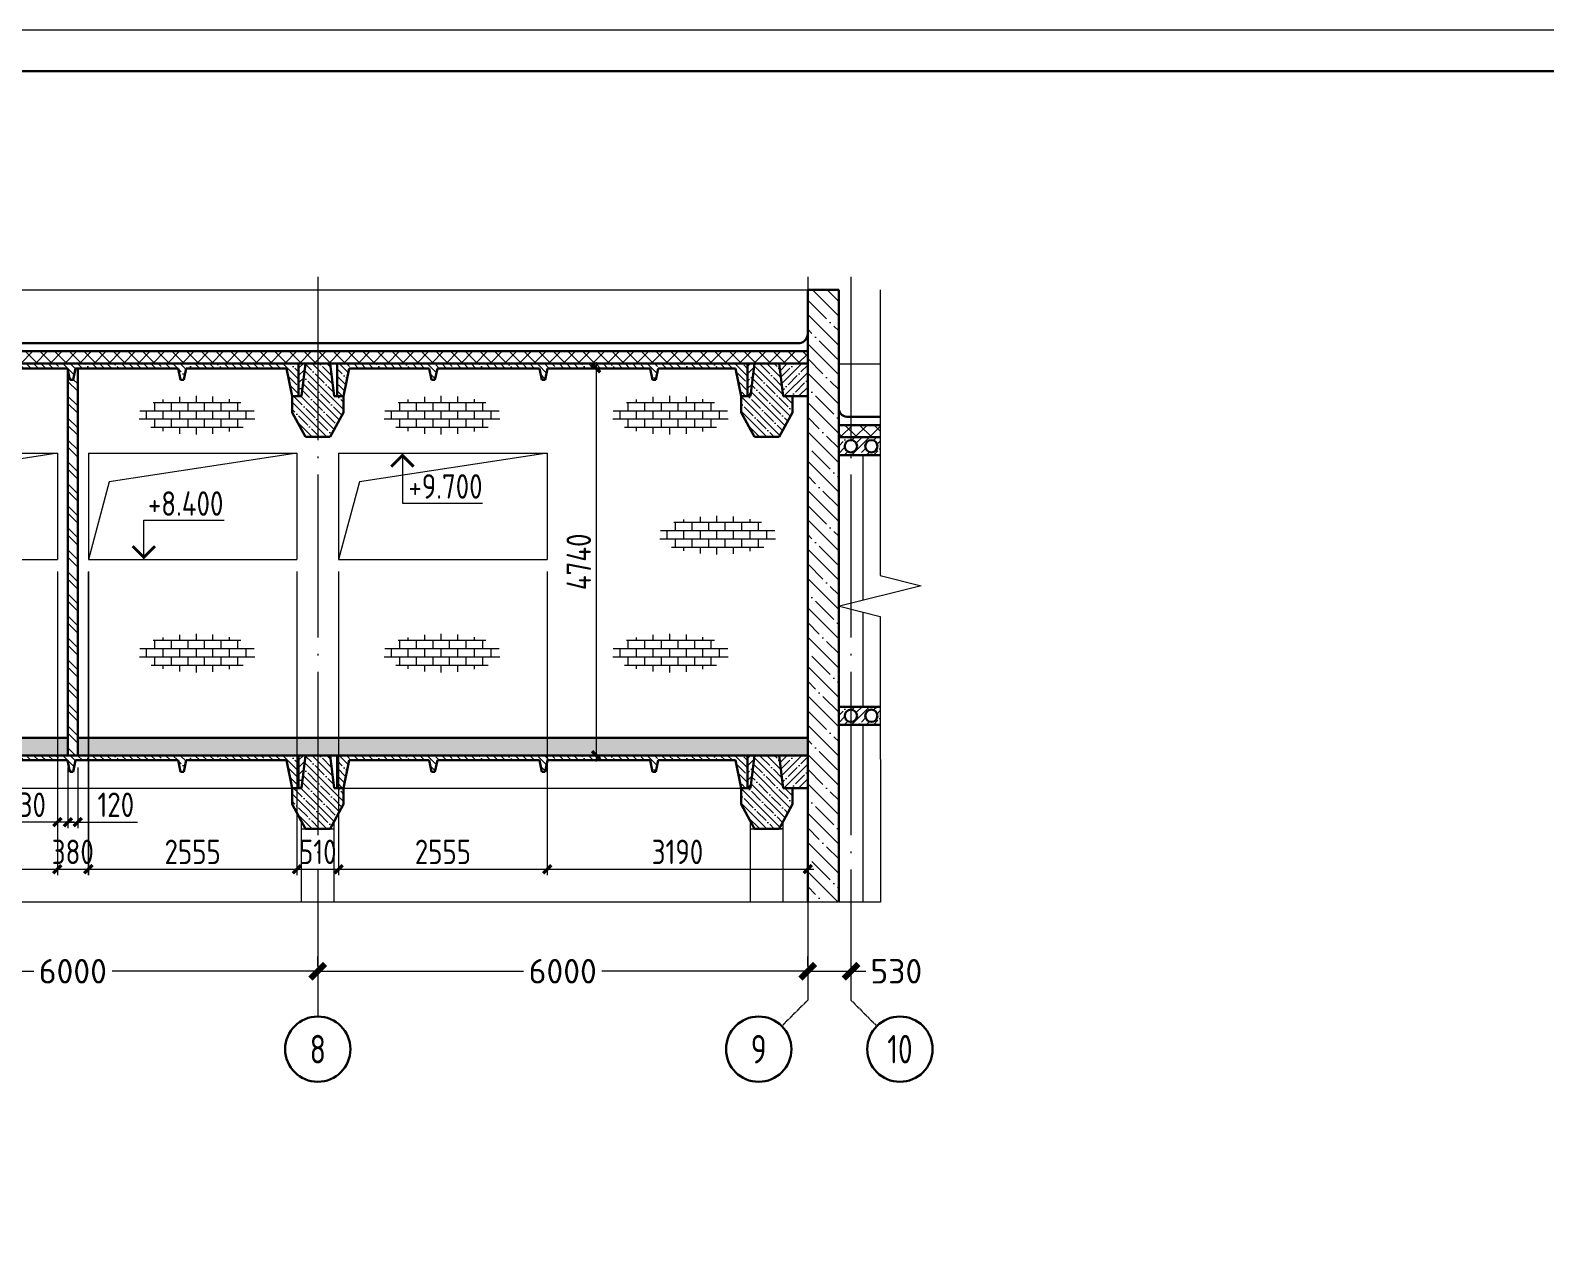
# Model space of a CAD drawing. Extents: x -965262 to 1142518, y -357520 to 71675.
# Drawn here: x 928178 to 946738, y -195538 to -180688 of the extents above; entities that cross this region are included whole.
import ezdxf

# ---------------------------------------------------------------- set-up
doc = ezdxf.new("R2010")
doc.units = 0
doc.header["$LTSCALE"] = 10
doc.linetypes.add('DOTE', pattern=[2.42, 2, -0.2, 0.02, -0.2])
doc.layers.get('0').update_dxf_attribs({"linetype": 'CONTINUOUS', "lineweight": 30})
doc.layers.get('Defpoints').update_dxf_attribs({"linetype": 'CONTINUOUS'})
doc.layers.add('DOTE', color=7, linetype='DOTE', lineweight=9)
doc.styles.add('GOST 2.304', font='isocpeur.ttf', dxfattribs={"width": 0.75, "height": 250})
doc.styles.get("Standard").update_dxf_attribs({"font": 'isocpeur.ttf', "height": 300})
doc.styles.add('ГОСТ 2м', font='isocpeur.ttf', dxfattribs={"width": 0.8, "height": 250})
doc.dimstyles.get("Standard").update_dxf_attribs({"dimscale": 100, "dimtxt": 300, "dimasz": 1.8, "dimexe": 1.8, "dimexo": 0.625, "dimgap": 0.9, "dimtad": 0, "dimdec": 0, "dimzin": 0, "dimdsep": 46, "dimtxsty": 'Standard', "dimblk": 'ARCHTICK', "dimcen": 0.9, "dimclrd": 256, "dimclre": 256, "dimclrt": 256, "dimadec": 0, "dimazin": 0, "dimtfac": 1, "dimtdec": 0, "dimtofl": 0, "dimtmove": 0, "dimatfit": 3, "dimfxl": 1, "dimtolj": 1, "dimtzin": 0, "dimlwd": 15, "dimlwe": 15, "dimarcsym": 0})
doc.dimstyles.new('ГОСТ 2м', dxfattribs={"dimtxt": 250, "dimasz": 100, "dimexe": 75, "dimexo": 150, "dimgap": 62.5, "dimtad": 1, "dimdec": 0, "dimtxsty": 'ГОСТ 2м', "dimblk": 'ARCHTICK', "dimcen": 150, "dimdle": 75, "dimclrd": 256, "dimclre": 256, "dimclrt": 256, "dimadec": 0, "dimazin": 0, "dimtfac": 1, "dimtdec": 0, "dimtmove": 0, "dimatfit": 3, "dimldrblk": 'OBLIQUE', "dimfxl": 1, "dimlwd": 15, "dimlwe": 15, "dimarcsym": 0})
pattern_1 = [(135, (925648.65, -192568.46), (-89.8026, -89.8026), []), (135, (925648.65, -192478.66), (-89.8026, -89.8026), [158.75, -31.75, 0, -31.75])]
pattern_2 = [(45, (925648.65, -192568.46), (-89.8026, 89.8026), []), (45, (925738.45, -192568.46), (-89.8026, 89.8026), [158.75, -31.75, 0, -31.75])]
pattern_3 = [(135, (925648.65, -187768.46), (-89.8026, -89.8026), []), (135, (925648.65, -187678.66), (-89.8026, -89.8026), [158.75, -31.75, 0, -31.75])]
pattern_4 = [(45, (925648.65, -187768.46), (-89.8026, 89.8026), []), (45, (925738.45, -187768.46), (-89.8026, 89.8026), [158.75, -31.75, 0, -31.75])]

# ---------------------------------------------------------------- blocks, each defined once
blk = doc.blocks.new('_ArchTick')
at = {"color": 0, "linetype": 'ByBlock', "lineweight": 0, "const_width": 0.4}
blk.add_lwpolyline([(-0.5, -0.5), (0.5, 0.5)], dxfattribs=at)
blk = doc.blocks.new('*D2182')
at = {"lineweight": 15, "transparency": 16777216}
for p, q in [((931699, -192150), (931699, -192033)), ((937699, -192150), (937699, -192033)), ((931699, -192213), (934219, -192213)), ((937699, -192213), (935179, -192213))]:
    blk.add_line(p, q, dxfattribs=at)
at = {"layer": 'Defpoints', "color": 0, "lineweight": 15, "transparency": 16777216}
for p in [(931699, -192213), (931699, -192213), (937699, -192213)]:
    blk.add_point(p, dxfattribs=at)
at = {"lineweight": 15, "transparency": 16777216, "xscale": 180, "yscale": 180, "zscale": 180, "rotation": 180}
blk.add_blockref('_ArchTick', (931699, -192213), dxfattribs=at)
at = {"lineweight": 15, "transparency": 16777216, "xscale": 180, "yscale": 180, "zscale": 180}
blk.add_blockref('_ArchTick', (937699, -192213), dxfattribs=at)
at = {"lineweight": 15, "transparency": 16777216, "insert": (934699, -192213), "char_height": 300, "attachment_point": 5}
blk.add_mtext('\\A1;6000', dxfattribs=at)
blk = doc.blocks.new('*D2183')
at = {"lineweight": 15, "transparency": 16777216}
for p, q in [((925699, -192150), (925699, -192033)), ((931699, -192150), (931699, -192033)), ((925699, -192213), (928219, -192213)), ((931699, -192213), (929179, -192213))]:
    blk.add_line(p, q, dxfattribs=at)
at = {"layer": 'Defpoints', "color": 0, "lineweight": 15, "transparency": 16777216}
for p in [(925699, -192213), (925699, -192213), (931699, -192213)]:
    blk.add_point(p, dxfattribs=at)
at = {"lineweight": 15, "transparency": 16777216, "xscale": 180, "yscale": 180, "zscale": 180, "rotation": 180}
blk.add_blockref('_ArchTick', (925699, -192213), dxfattribs=at)
at = {"lineweight": 15, "transparency": 16777216, "xscale": 180, "yscale": 180, "zscale": 180}
blk.add_blockref('_ArchTick', (931699, -192213), dxfattribs=at)
at = {"lineweight": 15, "transparency": 16777216, "insert": (928699, -192213), "char_height": 300, "attachment_point": 5}
blk.add_mtext('\\A1;6000', dxfattribs=at)
blk = doc.blocks.new('*D2205')
at = {"lineweight": 15, "transparency": 16777216}
for p, q in [((925954, -187318), (925954, -191038)), ((928509, -187318), (928509, -191038)), ((925879, -190963), (928584, -190963))]:
    blk.add_line(p, q, dxfattribs=at)
at = {"layer": 'Defpoints', "color": 0, "lineweight": 15, "transparency": 16777216}
for p in [(925954, -187168, -1808), (928509, -187168, -1783), (928509, -190963)]:
    blk.add_point(p, dxfattribs=at)
at = {"lineweight": 15, "transparency": 16777216, "xscale": 100, "yscale": 100, "zscale": 100, "rotation": 180}
blk.add_blockref('_ArchTick', (925954, -190963), dxfattribs=at)
at = {"lineweight": 15, "transparency": 16777216, "xscale": 100, "yscale": 100, "zscale": 100}
blk.add_blockref('_ArchTick', (928509, -190963), dxfattribs=at)
at = {"lineweight": 15, "transparency": 16777216, "insert": (927231, -190751), "char_height": 250, "attachment_point": 5, "style": 'ГОСТ 2м'}
blk.add_mtext('{\\H1.2x;2555}', dxfattribs=at)
blk = doc.blocks.new('_Oblique')
at = {"color": 0, "linetype": 'ByBlock', "lineweight": -2}
blk.add_line((-0.5, -0.5), (0.5, 0.5), dxfattribs=at)
blk = doc.blocks.new('*D2206')
at = {"lineweight": 15, "transparency": 16777216}
for p, q in [((928509, -187318), (928509, -190462)), ((928639, -189718), (928639, -190462)), ((928509, -190387), (927876, -190387)), ((928714, -190387), (928509, -190387))]:
    blk.add_line(p, q, dxfattribs=at)
at = {"layer": 'Defpoints', "color": 0, "lineweight": 15, "transparency": 16777216}
for p in [(928509, -187168, -1783), (928639, -189568, -1808), (928509, -190387)]:
    blk.add_point(p, dxfattribs=at)
at = {"lineweight": 15, "transparency": 16777216, "xscale": 100, "yscale": 100, "zscale": 100, "rotation": 180}
blk.add_blockref('_ArchTick', (928509, -190387), dxfattribs=at)
at = {"lineweight": 15, "transparency": 16777216, "xscale": 100, "yscale": 100, "zscale": 100}
blk.add_blockref('_ArchTick', (928639, -190387), dxfattribs=at)
at = {"lineweight": 15, "transparency": 16777216, "insert": (928142, -190174), "char_height": 250, "attachment_point": 5, "style": 'ГОСТ 2м'}
blk.add_mtext('{\\H1.2x;130}', dxfattribs=at)
blk = doc.blocks.new('*D2207')
at = {"lineweight": 15, "transparency": 16777216}
for p, q in [((928639, -189718), (928639, -190462)), ((928759, -189718), (928759, -190462)), ((928639, -190387), (928539, -190387)), ((928639, -190387), (928759, -190387)), ((928759, -190387), (929492, -190387))]:
    blk.add_line(p, q, dxfattribs=at)
at = {"layer": 'Defpoints', "color": 0, "lineweight": 15, "transparency": 16777216}
for p in [(928639, -189568, -1808), (928759, -189568, -1808), (928759, -190387)]:
    blk.add_point(p, dxfattribs=at)
at = {"lineweight": 15, "transparency": 16777216, "xscale": 100, "yscale": 100, "zscale": 100}
blk.add_blockref('_ArchTick', (928639, -190387), dxfattribs=at)
at = {"lineweight": 15, "transparency": 16777216, "xscale": 100, "yscale": 100, "zscale": 100, "rotation": 180}
blk.add_blockref('_ArchTick', (928759, -190387), dxfattribs=at)
at = {"lineweight": 15, "transparency": 16777216, "insert": (929225, -190174), "char_height": 250, "attachment_point": 5, "style": 'ГОСТ 2м'}
blk.add_mtext('{\\H1.2x;120}', dxfattribs=at)
blk = doc.blocks.new('*D2208')
at = {"lineweight": 15, "transparency": 16777216}
for p, q in [((928509, -187318), (928509, -191038)), ((928888, -187320), (928888, -191038)), ((928434, -190963), (928963, -190963))]:
    blk.add_line(p, q, dxfattribs=at)
at = {"layer": 'Defpoints', "color": 0, "lineweight": 15, "transparency": 16777216}
for p in [(928509, -187168, -1783), (928888, -187170, -1813), (928888, -190963)]:
    blk.add_point(p, dxfattribs=at)
at = {"lineweight": 15, "transparency": 16777216, "xscale": 100, "yscale": 100, "zscale": 100, "rotation": 180}
blk.add_blockref('_ArchTick', (928509, -190963), dxfattribs=at)
at = {"lineweight": 15, "transparency": 16777216, "xscale": 100, "yscale": 100, "zscale": 100}
blk.add_blockref('_ArchTick', (928888, -190963), dxfattribs=at)
at = {"lineweight": 15, "transparency": 16777216, "insert": (928698, -190751), "char_height": 250, "attachment_point": 5, "style": 'ГОСТ 2м'}
blk.add_mtext('{\\H1.2x;380}', dxfattribs=at)
blk = doc.blocks.new('*D2209')
at = {"lineweight": 15, "transparency": 16777216}
for p, q in [((928889, -187318), (928889, -191038)), ((931444, -187318), (931444, -191038)), ((928814, -190963), (931519, -190963))]:
    blk.add_line(p, q, dxfattribs=at)
at = {"layer": 'Defpoints', "color": 0, "lineweight": 15, "transparency": 16777216}
for p in [(928889, -187168, -1808), (931444, -187168, -1783), (931444, -190963)]:
    blk.add_point(p, dxfattribs=at)
at = {"lineweight": 15, "transparency": 16777216, "xscale": 100, "yscale": 100, "zscale": 100, "rotation": 180}
blk.add_blockref('_ArchTick', (928889, -190963), dxfattribs=at)
at = {"lineweight": 15, "transparency": 16777216, "xscale": 100, "yscale": 100, "zscale": 100}
blk.add_blockref('_ArchTick', (931444, -190963), dxfattribs=at)
at = {"lineweight": 15, "transparency": 16777216, "insert": (930166, -190751), "char_height": 250, "attachment_point": 5, "style": 'ГОСТ 2м'}
blk.add_mtext('{\\H1.2x;2555}', dxfattribs=at)
blk = doc.blocks.new('*D2210')
at = {"lineweight": 15, "transparency": 16777216}
for p, q in [((931954, -187318), (931954, -191038)), ((934509, -187318), (934509, -191038)), ((931879, -190963), (934584, -190963))]:
    blk.add_line(p, q, dxfattribs=at)
at = {"layer": 'Defpoints', "color": 0, "lineweight": 15, "transparency": 16777216}
for p in [(931954, -187168, -1834), (934509, -187168, -1808), (934509, -190963)]:
    blk.add_point(p, dxfattribs=at)
at = {"lineweight": 15, "transparency": 16777216, "xscale": 100, "yscale": 100, "zscale": 100, "rotation": 180}
blk.add_blockref('_ArchTick', (931954, -190963), dxfattribs=at)
at = {"lineweight": 15, "transparency": 16777216, "xscale": 100, "yscale": 100, "zscale": 100}
blk.add_blockref('_ArchTick', (934509, -190963), dxfattribs=at)
at = {"lineweight": 15, "transparency": 16777216, "insert": (933231, -190751), "char_height": 250, "attachment_point": 5, "style": 'ГОСТ 2м'}
blk.add_mtext('{\\H1.2x;2555}', dxfattribs=at)
blk = doc.blocks.new('*D2211')
at = {"lineweight": 15, "transparency": 16777216}
for p, q in [((931444, -187318), (931444, -191038)), ((931954, -187318), (931954, -191038)), ((931369, -190963), (932029, -190963))]:
    blk.add_line(p, q, dxfattribs=at)
at = {"layer": 'Defpoints', "color": 0, "lineweight": 15, "transparency": 16777216}
for p in [(931444, -187168, -1783), (931954, -187168, -1834), (931954, -190963)]:
    blk.add_point(p, dxfattribs=at)
at = {"lineweight": 15, "transparency": 16777216, "xscale": 100, "yscale": 100, "zscale": 100, "rotation": 180}
blk.add_blockref('_ArchTick', (931444, -190963), dxfattribs=at)
at = {"lineweight": 15, "transparency": 16777216, "xscale": 100, "yscale": 100, "zscale": 100}
blk.add_blockref('_ArchTick', (931954, -190963), dxfattribs=at)
at = {"lineweight": 15, "transparency": 16777216, "insert": (931699, -190751), "char_height": 250, "attachment_point": 5, "style": 'ГОСТ 2м'}
blk.add_mtext('{\\H1.2x;510}', dxfattribs=at)
blk = doc.blocks.new('*D2212')
at = {"lineweight": 15, "transparency": 16777216}
for p, q in [((934509, -187318), (934509, -191038)), ((937699, -187318), (937699, -191038)), ((934434, -190963), (937774, -190963))]:
    blk.add_line(p, q, dxfattribs=at)
at = {"layer": 'Defpoints', "color": 0, "lineweight": 15, "transparency": 16777216}
for p in [(934509, -187168, -1783), (937699, -187168, 1451), (937699, -190963)]:
    blk.add_point(p, dxfattribs=at)
at = {"lineweight": 15, "transparency": 16777216, "xscale": 100, "yscale": 100, "zscale": 100, "rotation": 180}
blk.add_blockref('_ArchTick', (934509, -190963), dxfattribs=at)
at = {"lineweight": 15, "transparency": 16777216, "xscale": 100, "yscale": 100, "zscale": 100}
blk.add_blockref('_ArchTick', (937699, -190963), dxfattribs=at)
at = {"lineweight": 15, "transparency": 16777216, "insert": (936104, -190751), "char_height": 250, "attachment_point": 5, "style": 'ГОСТ 2м'}
blk.add_mtext('{\\H1.2x;3190}', dxfattribs=at)
blk = doc.blocks.new('*D2213')
at = {"lineweight": 15, "transparency": 16777216}
for p, q in [((937699, -192150), (937699, -192033)), ((937699, -192213), (938229, -192213)), ((938229, -192213), (938409, -192213)), ((938229, -192275), (938229, -192393))]:
    blk.add_line(p, q, dxfattribs=at)
at = {"layer": 'Defpoints', "color": 0, "lineweight": 15, "transparency": 16777216}
for p in [(937699, -192213, 1451), (938229, -192213), (938229, -192213)]:
    blk.add_point(p, dxfattribs=at)
at = {"lineweight": 15, "transparency": 16777216, "xscale": 180, "yscale": 180, "zscale": 180, "rotation": 180}
blk.add_blockref('_ArchTick', (937699, -192213), dxfattribs=at)
at = {"lineweight": 15, "transparency": 16777216, "xscale": 180, "yscale": 180, "zscale": 180}
blk.add_blockref('_ArchTick', (938229, -192213), dxfattribs=at)
at = {"lineweight": 15, "transparency": 16777216, "insert": (938784, -192213), "char_height": 300, "attachment_point": 5}
blk.add_mtext('\\A1;530', dxfattribs=at)
blk = doc.blocks.new('*D2214')
at = {"lineweight": 15, "transparency": 16777216}
for p, q in [((935108, -184753), (935108, -189643)), ((934663, -189568), (935183, -189568))]:
    blk.add_line(p, q, dxfattribs=at)
at = {"layer": 'Defpoints', "color": 0, "lineweight": 15, "transparency": 16777216}
for p in [(935033, -184828), (934513, -189568, 1451), (935108, -189568)]:
    blk.add_point(p, dxfattribs=at)
at = {"lineweight": 15, "transparency": 16777216, "xscale": 100, "yscale": 100, "zscale": 100}
for p, rotation in [((935108, -184828), 90), ((935108, -189568), 270)]:
    blk.add_blockref('_ArchTick', p, dxfattribs=dict(at, rotation=rotation))
at = {"lineweight": 15, "transparency": 16777216, "insert": (934895, -187198), "char_height": 250, "attachment_point": 5, "rotation": 90, "style": 'ГОСТ 2м'}
blk.add_mtext('{\\H1.2x;4740}', dxfattribs=at)

msp = doc.modelspace()

# ---------------------------------------------------------------- hatches: boundary and pattern name
at = {"lineweight": 15}
h = msp.add_hatch(dxfattribs=at)
h.set_pattern_fill('ANSI35', color=256, scale=40, angle=90)
h.set_pattern_definition([(135, (526096.28, -221579.91), (-179.60512, -179.60512), []), (135, (526096.28, -221400.3), (-179.60512, -179.60512), [317.5, -63.5, 0, -63.5])])
h.paths.add_polyline_path([(938078.7, -191365.7), (937698.7, -191365.7), (937698.7, -187738.5), (938078.7, -187738.5)])
h.paths.add_polyline_path([(938079, -187738.5), (937698.7, -187738.5), (937698.7, -183868.5), (938079, -183868.5)])
at = {"lineweight": 15, "ltscale": 0.2}
h = msp.add_hatch(dxfattribs=at)
h.set_pattern_fill('ANSI37', color=256, scale=40, style=0)
h.set_pattern_definition([(45, (925648.65, -192568.46), (-89.80256, 89.80256), []), (135, (925648.65, -192568.46), (-89.80256, -89.80256), [])])
h.paths.add_polyline_path([(907698.7, -184568.5), (902198.7, -184568.5), (902198.7, -184768.5), (902348.7, -184768.5), (907698.7, -184768.5)])
h.paths.add_polyline_path([(902198.7, -184568.5), (901998.7, -184568.5), (901998.7, -184768.5), (902198.7, -184768.5)])
h.paths.add_polyline_path([(913698.7, -184568.5), (907698.7, -184568.5), (907698.7, -184768.5), (907848.7, -184768.5), (913678.7, -184768.5), (913698.7, -184768.5)])
h.paths.add_polyline_path([(919698.7, -184568.5), (913698.7, -184568.5), (913698.7, -184768.5), (913848.7, -184768.5), (919698.7, -184768.5)])
h.paths.add_polyline_path([(925698.7, -184568.5), (919698.7, -184568.5), (919698.7, -184768.5), (919848.7, -184768.5), (925698.7, -184768.5)])
h.paths.add_polyline_path([(931698.7, -184568.5), (925698.7, -184568.5), (925698.7, -184768.5), (925848.7, -184768.5), (931698.7, -184768.5)])
h.paths.add_polyline_path([(937198.7, -184568.5), (931698.7, -184568.5), (931698.7, -184768.5), (931848.7, -184768.5), (937198.7, -184768.5)])
h.paths.add_polyline_path([(937698.7, -184568.5), (937198.7, -184568.5), (937198.7, -184768.5), (937348.7, -184768.5), (937698.7, -184768.5)])
h.paths.add_polyline_path([(901998.7, -184618.5), (937698.7, -184618.5), (937698.7, -184568.5), (901998.7, -184568.5)])
at = {"lineweight": 15}
h = msp.add_hatch(dxfattribs=at)
h.set_pattern_fill('ANSI35', color=256, scale=20, angle=90)
h.set_pattern_definition(pattern_3)
h.paths.add_polyline_path([(926082.4, -184828.5), (927283.1, -184828.5), (927313.1, -184968.5), (927333.1, -184968.5), (927333.1, -184768.5), (925934.2, -184768.5), (925934.2, -185168.5), (926013.7, -185168.5)])
h.paths.add_polyline_path([(931463.1, -184768.5), (927333.1, -184768.5), (927333.1, -184968.5), (927353.1, -184968.5), (927383.1, -184828.5), (928633.1, -184828.5), (928663.1, -184968.5), (928703.1, -184968.5), (928733.1, -184828.5), (929988.1, -184828.5), (930018.1, -184968.5), (930058.1, -184968.5), (930088.1, -184828.5), (931314.9, -184828.5), (931383.7, -185168.5), (931463.1, -185168.5)])
h = msp.add_hatch(dxfattribs=at)
h.set_pattern_fill('ANSI32', color=1, scale=20, angle=90, style=0)
h.set_pattern_definition([(135, (526096.28, -221579.91), (-134.70384, -134.70384), []), (135, (526096.28, -221490.11), (-134.70384, -134.70384), [])])
h.paths.add_polyline_path([(928638.7, -189268.5), (928758.7, -189268.5), (928758.7, -184818.5), (928638.7, -184818.5)])
h.paths.add_polyline_path([(928638.7, -189568.5), (928758.7, -189568.5), (928758.7, -189268.5), (928638.7, -189268.5)])
h.paths.add_polyline_path([(928663.1, -184968.5), (928638.7, -184854.6), (928638.7, -184818.5), (928758.7, -184818.5), (928758.7, -184828.5), (928733.1, -184828.5), (928703.1, -184968.5)], flags=16)
h = msp.add_hatch(dxfattribs=at)
h.set_pattern_fill('ANSI35', color=256, scale=20, angle=90)
h.set_pattern_definition(pattern_3)
h.paths.add_polyline_path([(931698.7, -184768.5), (931548.7, -184768.5), (931498.7, -185168.5), (931383.7, -185168.5), (931383.7, -185368.5), (931548.7, -185668.5), (931698.7, -185668.5)])
h.paths.add_polyline_path([(932013.7, -185368.5), (932013.7, -185168.5), (931913.1, -185168.5), (931898.7, -185168.5), (931848.7, -184768.5), (931698.7, -184768.5), (931698.7, -185668.5), (931848.7, -185668.5)])
h = msp.add_hatch(dxfattribs=at)
h.set_pattern_fill('ANSI35', color=256, scale=20)
h.set_pattern_definition(pattern_4)
h.paths.add_polyline_path([(931463.1, -185168.5), (931498.7, -185168.5), (931548.7, -184768.5), (931463.1, -184768.5)])
h = msp.add_hatch(dxfattribs=at)
h.set_pattern_fill('ANSI35', color=256, scale=20, angle=90)
h.set_pattern_definition([(135, (813548.36, -191542.78), (-89.80256, -89.80256), []), (135, (813548.36, -191452.98), (-89.80256, -89.80256), [158.75, -31.75, 0, -31.75])])
h.paths.add_polyline_path([(933163.1, -184828.5), (934413.1, -184828.5), (934443.1, -184968.5), (934483.1, -184968.5), (934513.1, -184828.5), (935768.1, -184828.5), (935798.1, -184968.5), (935838.1, -184968.5), (935868.1, -184828.5), (936814.9, -184828.5), (936883.7, -185168.5), (936963.1, -185168.5), (936963.1, -184768.5), (931934.2, -184768.5), (931934.2, -185168.5), (932013.7, -185168.5), (932082.4, -184828.5), (933063.1, -184828.5), (933093.1, -184968.5), (933133.1, -184968.5)])
h.paths.add_polyline_path([(934572.7, -184828.5), (934572.7, -184768.5)], flags=17)
h = msp.add_hatch(dxfattribs=at)
h.set_pattern_fill('ANSI35', color=256, scale=20, angle=90)
h.set_pattern_definition(pattern_3)
h.paths.add_polyline_path([(936998.7, -185168.5), (936883.7, -185168.5), (936883.7, -185368.5), (937048.7, -185668.5), (937198.7, -185668.5), (937198.7, -184768.5), (937048.7, -184768.5)])
h.paths.add_polyline_path([(937198.7, -185668.5), (937348.7, -185668.5), (937513.7, -185368.5), (937513.7, -185168.5), (937398.7, -185168.5), (937348.7, -184768.5), (937198.7, -184768.5)])
h = msp.add_hatch(dxfattribs=at)
h.set_pattern_fill('ANSI35', color=256, scale=20)
h.set_pattern_definition(pattern_4)
h.paths.add_polyline_path([(937048.7, -184768.5), (936963.1, -184768.5), (936963.1, -185168.5), (936998.7, -185168.5)])
h = msp.add_hatch(dxfattribs=at)
h.set_pattern_fill('ANSI35', color=256, scale=20)
h.set_pattern_definition(pattern_4)
h.paths.add_polyline_path([(937698.7, -184768.5), (937348.7, -184768.5), (937398.7, -185168.5), (937698.7, -185168.5)])
h = msp.add_hatch(dxfattribs=at)
h.set_pattern_fill('AR-B816', color=1, scale=0.5)
h.set_pattern_definition([(0, (944841.71, -182197.44), (0, 101.6), []), (90, (944841.71, -182197.44), (-101.6, 101.6), [101.6, -101.6])])
edge = h.paths.add_edge_path()
edge.add_ellipse((930220.1, -185403), major_axis=(720.5, 0), ratio=0.3284225, start_angle=0, end_angle=360)
h = msp.add_hatch(dxfattribs=at)
h.set_pattern_fill('AR-B816', color=1, scale=0.5)
h.set_pattern_definition([(0, (947841.71, -182197.44), (0, 101.6), []), (90, (947841.71, -182197.44), (-101.6, 101.6), [101.6, -101.6])])
edge = h.paths.add_edge_path()
edge.add_ellipse((933220.1, -185403), major_axis=(720.5, 0), ratio=0.3284225, start_angle=0, end_angle=360)
h = msp.add_hatch(dxfattribs=at)
h.set_pattern_fill('AR-B816', color=1, scale=0.5)
h.set_pattern_definition([(0, (950640.14, -182197.44), (0, 101.6), []), (90, (950640.14, -182197.44), (-101.6, 101.6), [101.6, -101.6])])
edge = h.paths.add_edge_path()
edge.add_ellipse((936018.5, -185403), major_axis=(720.5, 0), ratio=0.3284225, start_angle=0, end_angle=360)
h = msp.add_hatch(dxfattribs=at)
h.set_pattern_fill('ANSI37', color=256, scale=40)
h.set_pattern_definition([(45, (526096.28, -221579.91), (-89.80256, 89.80256), []), (135, (526096.28, -221579.91), (-89.80256, -89.80256), [])])
h.paths.add_polyline_path([(938078.7, -185523.2), (938078.7, -185673.2), (938588.2, -185673.2), (938588.2, -185523.2)])
h = msp.add_hatch(dxfattribs=at)
h.set_pattern_fill('ANSI35', color=256, scale=20)
h.set_pattern_definition([(45, (526096.28, -221579.91), (-89.80256, 89.80256), []), (45, (526186.08, -221579.91), (-89.80256, 89.80256), [158.75, -31.75, 0, -31.75])])
h.paths.add_polyline_path([(938588.2, -185893.2), (938588.2, -185673.2), (938078.7, -185673.2), (938078.7, -185893.2)])
h.paths.add_polyline_path([(938553.4, -185783.2, -1), (938403.4, -185783.2, -1)], flags=16)
h.paths.add_polyline_path([(938153.4, -185783.2, -1), (938303.4, -185783.2, -1)], flags=16)
h = msp.add_hatch(dxfattribs=at)
h.set_pattern_fill('AR-B816', color=1, scale=0.5)
h.set_pattern_definition([(0, (951218.18, -183666.36), (0, 101.6), []), (90, (951218.18, -183666.36), (-101.6, 101.6), [101.6, -101.6])])
edge = h.paths.add_edge_path()
edge.add_ellipse((936596.6, -186871.9), major_axis=(720.5, 0), ratio=0.3284225, start_angle=0, end_angle=360)
h = msp.add_hatch(dxfattribs=at)
h.set_pattern_fill('AR-B816', color=1, scale=0.5)
h.set_pattern_definition([(0, (944841.71, -185111.79), (0, 101.6), []), (90, (944841.71, -185111.79), (-101.6, 101.6), [101.6, -101.6])])
edge = h.paths.add_edge_path()
edge.add_ellipse((930220.1, -188317.3), major_axis=(720.5, 0), ratio=0.3284225, start_angle=0, end_angle=360)
h = msp.add_hatch(dxfattribs=at)
h.set_pattern_fill('AR-B816', color=1, scale=0.5)
h.set_pattern_definition([(0, (947841.71, -185111.79), (0, 101.6), []), (90, (947841.71, -185111.79), (-101.6, 101.6), [101.6, -101.6])])
edge = h.paths.add_edge_path()
edge.add_ellipse((933220.1, -188317.3), major_axis=(720.5, 0), ratio=0.3284225, start_angle=0, end_angle=360)
h = msp.add_hatch(dxfattribs=at)
h.set_pattern_fill('AR-B816', color=1, scale=0.5)
h.set_pattern_definition([(0, (950640.14, -185111.79), (0, 101.6), []), (90, (950640.14, -185111.79), (-101.6, 101.6), [101.6, -101.6])])
edge = h.paths.add_edge_path()
edge.add_ellipse((936018.5, -188317.3), major_axis=(720.5, 0), ratio=0.3284225, start_angle=0, end_angle=360)
h = msp.add_hatch(dxfattribs=at)
h.set_pattern_fill('ANSI35', color=256, scale=20)
h.set_pattern_definition([(45, (526096.28, -224879.91), (-89.80256, 89.80256), []), (45, (526186.08, -224879.91), (-89.80256, 89.80256), [158.75, -31.75, 0, -31.75])])
h.paths.add_polyline_path([(938588.2, -188973.2), (938078.7, -188973.2), (938078.7, -189193.2), (938588.2, -189193.2)])
h.paths.add_polyline_path([(938403.4, -189083.2, -1), (938553.4, -189083.2, -1)], flags=16)
h.paths.add_polyline_path([(938153.4, -189083.2, -1), (938303.4, -189083.2, -1)], flags=16)
h = msp.add_hatch(dxfattribs=at)
h.set_pattern_fill('ANSI35', color=256, scale=40)
h.set_pattern_definition([(45, (526096.28, -221579.91), (-179.60512, 179.60512), []), (45, (526275.88, -221579.91), (-179.60512, 179.60512), [317.5, -63.5, 0, -63.5])])
h.paths.add_polyline_path([(901998.7, -189568.5), (906378.2, -189568.5), (906378.2, -189353.5), (901998.7, -189353.5)])
h.paths.add_polyline_path([(906498.2, -189568.5), (928638.7, -189568.5), (928638.7, -189353.5), (906498.2, -189353.5)])
h.paths.add_polyline_path([(928758.7, -189568.5), (937698.7, -189568.5), (937698.7, -189353.5), (928758.7, -189353.5)])
h = msp.add_hatch(dxfattribs=at)
h.set_pattern_fill('ANSI35', color=256, scale=20, angle=90)
h.set_pattern_definition(pattern_1)
h.paths.add_polyline_path([(926082.4, -189628.5), (927283.1, -189628.5), (927313.1, -189768.5), (927333.1, -189768.5), (927333.1, -189568.5), (925934.2, -189568.5), (925934.2, -189968.5), (926013.7, -189968.5)])
h.paths.add_polyline_path([(931463.1, -189568.5), (927333.1, -189568.5), (927333.1, -189768.5), (927353.1, -189768.5), (927383.1, -189628.5), (928633.1, -189628.5), (928663.1, -189768.5), (928703.1, -189768.5), (928733.1, -189628.5), (929988.1, -189628.5), (930018.1, -189768.5), (930058.1, -189768.5), (930088.1, -189628.5), (931314.9, -189628.5), (931383.7, -189968.5), (931463.1, -189968.5)])
h = msp.add_hatch(dxfattribs=at)
h.set_pattern_fill('ANSI35', color=256, scale=20, angle=90)
h.set_pattern_definition(pattern_1)
h.paths.add_polyline_path([(931698.7, -189568.5), (931548.7, -189568.5), (931498.7, -189968.5), (931383.7, -189968.5), (931383.7, -190168.5), (931548.7, -190468.5), (931698.7, -190468.5)])
h.paths.add_polyline_path([(932013.7, -190168.5), (932013.7, -189968.5), (931913.1, -189968.5), (931898.7, -189968.5), (931848.7, -189568.5), (931698.7, -189568.5), (931698.7, -190468.5), (931848.7, -190468.5)])
h = msp.add_hatch(dxfattribs=at)
h.set_pattern_fill('ANSI35', color=256, scale=20)
h.set_pattern_definition(pattern_2)
h.paths.add_polyline_path([(931463.1, -189968.5), (931498.7, -189968.5), (931548.7, -189568.5), (931463.1, -189568.5)])
h = msp.add_hatch(dxfattribs=at)
h.set_pattern_fill('ANSI35', color=256, scale=20, angle=90)
h.set_pattern_definition([(135, (813548.36, -196342.78), (-89.80256, -89.80256), []), (135, (813548.36, -196252.98), (-89.80256, -89.80256), [158.75, -31.75, 0, -31.75])])
h.paths.add_polyline_path([(933163.1, -189628.5), (934413.1, -189628.5), (934443.1, -189768.5), (934483.1, -189768.5), (934513.1, -189628.5), (935768.1, -189628.5), (935798.1, -189768.5), (935838.1, -189768.5), (935868.1, -189628.5), (936814.9, -189628.5), (936883.7, -189968.5), (936963.1, -189968.5), (936963.1, -189568.5), (931934.2, -189568.5), (931934.2, -189968.5), (932013.7, -189968.5), (932082.4, -189628.5), (933063.1, -189628.5), (933093.1, -189768.5), (933133.1, -189768.5)])
h.paths.add_polyline_path([(934572.7, -189628.5), (934572.7, -189568.5)], flags=17)
h = msp.add_hatch(dxfattribs=at)
h.set_pattern_fill('ANSI35', color=256, scale=20, angle=90)
h.set_pattern_definition(pattern_1)
h.paths.add_polyline_path([(936998.7, -189968.5), (936883.7, -189968.5), (936883.7, -190168.5), (937048.7, -190468.5), (937198.7, -190468.5), (937198.7, -189568.5), (937048.7, -189568.5)])
h.paths.add_polyline_path([(937198.7, -190468.5), (937348.7, -190468.5), (937513.7, -190168.5), (937513.7, -189968.5), (937398.7, -189968.5), (937348.7, -189568.5), (937198.7, -189568.5)])
h = msp.add_hatch(dxfattribs=at)
h.set_pattern_fill('ANSI35', color=256, scale=20)
h.set_pattern_definition(pattern_2)
h.paths.add_polyline_path([(937048.7, -189568.5), (936963.1, -189568.5), (936963.1, -189968.5), (936998.7, -189968.5)])
h = msp.add_hatch(dxfattribs=at)
h.set_pattern_fill('ANSI35', color=256, scale=20)
h.set_pattern_definition(pattern_2)
h.paths.add_polyline_path([(937698.7, -189568.5), (937348.7, -189568.5), (937398.7, -189968.5), (937698.7, -189968.5)])

# ---------------------------------------------------------------- linework, layer by layer
for p, q in [((901998.7, -183868.5, 11253.1), (937698.7, -183868.5, 11253.1)), ((938078.7, -184773.2, 11253.1), (938588.1, -184773.2, 11253.1)), ((938378.7, -187669.1, 11253.1), (938378.7, -185893.2, 11253.1)), ((938378.7, -188973.2, 11253.1), (938378.7, -187814.3, 11253.1)), ((938378.7, -191365.7, 11253.1), (938378.7, -189193.2, 11253.1)), ((925913.1, -189968.5, 11253.1), (931463.1, -189968.5, 11253.1)), ((931913.1, -189968.5, 11253.1), (936963.1, -189968.5, 11253.1)), ((937398.7, -190468.5, 11253.1), (937198.7, -190468.5, 11253.1))]:
    msp.add_line(p, q, dxfattribs=at)
at = {"extrusion": (1.83697e-16, 0, -1)}
for p, q in [((937698.7, -191365.7, 11253.1), (937698.7, -183868.5, 11253.1)), ((937698.7, -183868.5, 11253.1), (938078.7, -183868.5, 11253.1)), ((901998.7, -184618.5, 11253.1), (937698.7, -184618.5, 11253.1)), ((902096.6, -184518.5, 11253.1), (937600.7, -184518.5, 11253.1)), ((901998.7, -184768.5, 11253.1), (937698.7, -184768.5, 11253.1)), ((901998.7, -184768.5, 11253.1), (937698.7, -184768.5, 11253.1)), ((901998.7, -189568.5, 11253.1), (937698.7, -189568.5, 11253.1))]:
    msp.add_line(p, q, dxfattribs=at)
for p, q in [((938078.7, -191365.7, 11253.1), (938078.7, -183868.5, 11253.1)), ((927383.1, -184828.5, 11253.1), (928633.1, -184828.5, 11253.1)), ((928633.1, -184828.5, 11253.1), (928663.1, -184968.5, 11253.1)), ((928733.1, -184828.5, 11253.1), (928703.1, -184968.5, 11253.1)), ((928733.1, -184828.5, 11253.1), (929988.1, -184828.5, 11253.1)), ((929988.1, -184828.5, 11253.1), (930018.1, -184968.5, 11253.1)), ((930088.1, -184828.5, 11253.1), (930058.1, -184968.5, 11253.1)), ((930088.1, -184828.5, 11253.1), (931314.9, -184828.5, 11253.1)), ((931314.9, -184828.5, 11253.1), (931383.7, -185168.5, 11253.1)), ((931463.1, -184768.5, 11253.1), (931463.1, -185168.5, 11253.1)), ((931548.7, -184768.5, 11253.1), (931498.7, -185168.5, 11253.1)), ((931848.7, -184768.5, 11253.1), (931898.7, -185168.5, 11253.1)), ((931934.2, -184768.5, 11253.1), (931934.2, -185168.5, 11253.1)), ((932082.4, -184828.5, 11253.1), (932013.7, -185168.5, 11253.1)), ((932082.4, -184828.5, 11253.1), (933063.1, -184828.5, 11253.1)), ((933063.1, -184828.5, 11253.1), (933093.1, -184968.5, 11253.1)), ((933163.1, -184828.5, 11253.1), (933133.1, -184968.5, 11253.1)), ((933163.1, -184828.5, 11253.1), (934413.1, -184828.5, 11253.1)), ((934413.1, -184828.5, 11253.1), (934443.1, -184968.5, 11253.1)), ((934513.1, -184828.5, 11253.1), (934483.1, -184968.5, 11253.1)), ((934513.1, -184828.5, 11253.1), (935768.1, -184828.5, 11253.1)), ((935768.1, -184828.5, 11253.1), (935798.1, -184968.5, 11253.1)), ((935868.1, -184828.5, 11253.1), (935838.1, -184968.5, 11253.1)), ((935868.1, -184828.5, 11253.1), (936814.9, -184828.5, 11253.1)), ((936814.9, -184828.5, 11253.1), (936883.7, -185168.5, 11253.1)), ((936963.1, -184768.5, 11253.1), (936963.1, -185168.5, 11253.1)), ((937048.7, -184768.5, 11253.1), (936998.7, -185168.5, 11253.1)), ((937048.7, -184768.5, 11253.1), (937348.7, -184768.5, 11253.1)), ((937348.7, -184768.5, 11253.1), (937398.7, -185168.5, 11253.1)), ((928663.1, -184968.5, 11253.1), (928703.1, -184968.5, 11253.1)), ((930018.1, -184968.5, 11253.1), (930058.1, -184968.5, 11253.1)), ((933093.1, -184968.5, 11253.1), (933133.1, -184968.5, 11253.1)), ((934443.1, -184968.5, 11253.1), (934483.1, -184968.5, 11253.1)), ((935798.1, -184968.5, 11253.1), (935838.1, -184968.5, 11253.1)), ((931498.7, -185168.5, 11253.1), (931383.7, -185168.5, 11253.1)), ((931383.7, -185168.5, 11253.1), (931383.7, -185368.5, 11253.1)), ((932013.7, -185168.5, 11253.1), (931898.7, -185168.5, 11253.1)), ((932013.7, -185168.5, 11253.1), (932013.7, -185368.5, 11253.1)), ((936998.7, -185168.5, 11253.1), (936883.7, -185168.5, 11253.1)), ((936883.7, -185168.5, 11253.1), (936883.7, -185368.5, 11253.1)), ((937398.7, -185168.5, 11253.1), (937698.7, -185168.5, 11253.1)), ((937513.7, -185168.5, 11253.1), (937513.7, -185368.5, 11253.1)), ((931548.7, -185668.5, 11253.1), (931383.7, -185368.5, 11253.1)), ((931848.7, -185668.5, 11253.1), (932013.7, -185368.5, 11253.1)), ((937048.7, -185668.5, 11253.1), (936883.7, -185368.5, 11253.1)), ((937348.7, -185668.5, 11253.1), (937513.7, -185368.5, 11253.1)), ((938078.7, -185523.2, 11253.1), (938588.2, -185523.2, 11253.1)), ((938176.6, -185423.2, 11253.1), (938588.2, -185423.2, 11253.1)), ((931548.7, -185668.5, 11253.1), (931848.7, -185668.5, 11253.1)), ((937048.7, -185668.5, 11253.1), (937348.7, -185668.5, 11253.1)), ((938078.7, -185673.2, 11253.1), (938588.2, -185673.2, 11253.1)), ((938078.7, -185893.2, 11253.1), (938588.2, -185893.2, 11253.1)), ((938078.7, -188973.2, 11253.1), (938588.5, -188973.2, 11253.1)), ((938078.7, -189193.2, 11253.1), (938588.5, -189193.2, 11253.1)), ((928638.7, -189353.5, 11253.1), (906498.2, -189353.5, 11253.1)), ((937698.7, -189353.5, 11253.1), (928758.7, -189353.5, 11253.1)), ((937698.7, -189568.5, 11253.1), (937698.7, -189353.5, 11253.1)), ((937698.7, -189568.5, 11253.1), (901998.7, -189568.5, 11253.1)), ((927383.1, -189628.5, 11253.1), (928633.1, -189628.5, 11253.1)), ((928633.1, -189628.5, 11253.1), (928663.1, -189768.5, 11253.1)), ((928733.1, -189628.5, 11253.1), (928703.1, -189768.5, 11253.1)), ((928733.1, -189628.5, 11253.1), (929988.1, -189628.5, 11253.1)), ((929988.1, -189628.5, 11253.1), (930018.1, -189768.5, 11253.1)), ((930088.1, -189628.5, 11253.1), (930058.1, -189768.5, 11253.1)), ((930088.1, -189628.5, 11253.1), (931314.9, -189628.5, 11253.1)), ((931314.9, -189628.5, 11253.1), (931383.7, -189968.5, 11253.1)), ((931463.1, -189568.5, 11253.1), (931463.1, -189968.5, 11253.1)), ((931548.7, -189568.5, 11253.1), (931498.7, -189968.5, 11253.1)), ((931848.7, -189568.5, 11253.1), (931898.7, -189968.5, 11253.1)), ((931934.2, -189568.5, 11253.1), (931934.2, -189968.5, 11253.1)), ((932082.4, -189628.5, 11253.1), (932013.7, -189968.5, 11253.1)), ((932082.4, -189628.5, 11253.1), (933063.1, -189628.5, 11253.1)), ((933063.1, -189628.5, 11253.1), (933093.1, -189768.5, 11253.1)), ((933163.1, -189628.5, 11253.1), (933133.1, -189768.5, 11253.1)), ((933163.1, -189628.5, 11253.1), (934413.1, -189628.5, 11253.1)), ((934413.1, -189628.5, 11253.1), (934443.1, -189768.5, 11253.1)), ((934513.1, -189628.5, 11253.1), (934483.1, -189768.5, 11253.1)), ((934513.1, -189628.5, 11253.1), (935768.1, -189628.5, 11253.1)), ((935768.1, -189628.5, 11253.1), (935798.1, -189768.5, 11253.1)), ((935868.1, -189628.5, 11253.1), (935838.1, -189768.5, 11253.1)), ((935868.1, -189628.5, 11253.1), (936814.9, -189628.5, 11253.1)), ((936814.9, -189628.5, 11253.1), (936883.7, -189968.5, 11253.1)), ((936963.1, -189568.5, 11253.1), (936963.1, -189968.5, 11253.1)), ((937048.7, -189568.5, 11253.1), (936998.7, -189968.5, 11253.1)), ((937048.7, -189568.5, 11253.1), (937348.7, -189568.5, 11253.1)), ((937348.7, -189568.5, 11253.1), (937398.7, -189968.5, 11253.1)), ((928663.1, -189768.5, 11253.1), (928703.1, -189768.5, 11253.1)), ((930018.1, -189768.5, 11253.1), (930058.1, -189768.5, 11253.1)), ((933093.1, -189768.5, 11253.1), (933133.1, -189768.5, 11253.1)), ((934443.1, -189768.5, 11253.1), (934483.1, -189768.5, 11253.1)), ((935798.1, -189768.5, 11253.1), (935838.1, -189768.5, 11253.1)), ((931498.7, -189968.5, 11253.1), (931383.7, -189968.5, 11253.1)), ((931383.7, -189968.5, 11253.1), (931383.7, -190168.5, 11253.1)), ((932013.7, -189968.5, 11253.1), (931898.7, -189968.5, 11253.1)), ((932013.7, -189968.5, 11253.1), (932013.7, -190168.5, 11253.1)), ((936998.7, -189968.5, 11253.1), (936883.7, -189968.5, 11253.1)), ((936883.7, -189968.5, 11253.1), (936883.7, -190168.5, 11253.1)), ((937398.7, -189968.5, 11253.1), (937698.7, -189968.5, 11253.1)), ((937513.7, -189968.5, 11253.1), (937513.7, -190168.5, 11253.1)), ((931548.7, -190468.5, 11253.1), (931383.7, -190168.5, 11253.1)), ((931848.7, -190468.5, 11253.1), (932013.7, -190168.5, 11253.1)), ((937048.7, -190468.5, 11253.1), (936883.7, -190168.5, 11253.1)), ((937348.7, -190468.5, 11253.1), (937513.7, -190168.5, 11253.1)), ((931548.7, -190468.5, 11253.1), (931848.7, -190468.5, 11253.1)), ((937048.7, -190468.5, 11253.1), (937348.7, -190468.5, 11253.1))]:
    msp.add_line(p, q)
at = {"color": 1}
for p, q in [((928638.7, -184854.6, 7993.3), (928638.7, -189568.5, 7993.3)), ((928638.7, -184854.6, 7993.3), (928663.1, -184968.5, 11253.1)), ((928703.1, -184968.5, 11253.1), (928733.1, -184828.5, 11253.1)), ((928733.1, -184828.5, 11253.1), (928758.7, -184828.5, 7993.3)), ((928758.7, -184828.5, 7993.3), (928758.7, -189568.5, 7993.3)), ((928663.1, -184968.5, 11253.1), (928703.1, -184968.5, 11253.1)), ((928638.7, -189568.5, 7993.3), (928758.7, -189568.5, 7993.3))]:
    msp.add_line(p, q, dxfattribs=at)
at = {"color": 1, "lineweight": 15}
for p, q in [((925953.7, -185868.5, 7993.3), (928508.7, -185868.5, 7993.3)), ((928508.7, -185868.5, 7993.3), (926210.1, -186218, 11253.1)), ((928508.7, -185868.5, 8018.4), (928508.7, -187168.5, 8018.4)), ((928888.7, -185868.5, 7993.3), (928888.7, -187168.5, 7993.3)), ((928888.7, -185868.5, 7993.3), (931443.7, -185868.5, 8018.4)), ((931443.7, -185868.5, 8018.4), (929145.1, -186218, 11253.1)), ((931443.7, -185868.5, 8018.4), (931443.7, -187168.5, 8018.4)), ((931953.7, -185868.5, 7993.3), (931953.7, -187168.5, 7993.3)), ((931953.7, -185868.5, 7993.3), (934508.7, -185868.5, 7993.3)), ((934508.7, -185868.5, 7993.3), (932210.1, -186218, 11253.1)), ((934508.7, -185868.5, 8018.4), (934508.7, -187168.5, 8018.4)), ((929145.1, -186218, 11253.1), (928888.7, -187168.5, 7993.3)), ((932210.1, -186218, 11253.1), (931953.7, -187168.5, 7993.3)), ((925953.7, -187168.5, 7993.3), (928508.7, -187168.5, 7993.3)), ((928888.7, -187168.5, 7968.3), (931443.7, -187168.5, 8018.4)), ((931953.7, -187168.5, 7968.3), (934508.7, -187168.5, 7993.3))]:
    msp.add_line(p, q, dxfattribs=at)
at = {"lineweight": 15, "ltscale": 100}
for p, q in [((932735.1, -185868.5, 7993.3), (932735.1, -186478.7, 7993.3)), ((932735.1, -186478.7, 7993.3), (933717.8, -186478.7, 7993.3)), ((929568.3, -187168.5, 7993.3), (929568.3, -186688.5, 7993.3)), ((929568.3, -186688.5, 7993.3), (930551, -186688.5, 7993.3))]:
    msp.add_line(p, q, dxfattribs=at)
at = {"lineweight": 15, "extrusion": (1.83697e-16, 0, -1)}
for p, q in [((931498.7, -191365.7, 11253.1), (931498.7, -190377.6, 11253.1)), ((931898.7, -190468.5, 11253.1), (931898.7, -190377.6, 11253.1)), ((936998.7, -191365.7, 11253.1), (936998.7, -190377.6, 11253.1)), ((937398.7, -191365.7, 11253.1), (937398.7, -190377.6, 11253.1)), ((931498.7, -190468.5, 11253.1), (931898.7, -190468.5, 11253.1)), ((936998.7, -190468.5, 11253.1), (937398.7, -190468.5, 11253.1))]:
    msp.add_line(p, q, dxfattribs=at)
at = {"lineweight": 15, "extrusion": (-1.83697e-16, 0, -1)}
msp.add_line((931898.7, -191365.7, 11253.1), (931898.7, -190377.6, 11253.1), dxfattribs=at)
at = {"lineweight": 15, "ltscale": 2}
for p, q in [((931498.7, -190468.5, 11253.1), (931898.7, -190468.5, 11253.1)), ((936998.7, -190468.5, 11253.1), (937398.7, -190468.5, 11253.1))]:
    msp.add_line(p, q, dxfattribs=at)
at = {"color": 5, "lineweight": 15, "ltscale": 10, "extrusion": (-1.83697e-16, -1, 0)}
msp.add_line((938588.7, -191365.7, 11253.1), (919774.7, -191365.7, 14512.9), dxfattribs=at)
at = {"lineweight": 15, "elevation": 9801.8}
msp.add_lwpolyline([(891867.6, -240087.8), (975967.6, -240087.8), (975967.6, -180687.8), (891867.6, -180687.8)], close=True, dxfattribs=at)
msp.add_lwpolyline([(891867.6, -240087.8), (975967.6, -240087.8), (975967.6, -180687.8), (891867.6, -180687.8)], close=True, dxfattribs=at)
at = {"elevation": 9801.8}
msp.add_lwpolyline([(893867.6, -239587.8), (975467.6, -239587.8), (975467.6, -181187.8), (893867.6, -181187.8)], close=True, dxfattribs=at)
msp.add_lwpolyline([(893867.6, -239587.8), (975467.6, -239587.8), (975467.6, -181187.8), (893867.6, -181187.8)], close=True, dxfattribs=at)
at = {"color": 5, "lineweight": 15, "ltscale": 10, "elevation": 11253.1}
for points in [[(938588.1, -183867.7), (938588.4, -187366.7)], [(938588.4, -187366.7), (939088.4, -187491.7)], [(939088.4, -187491.7), (938088.4, -187741.7)], [(938088.4, -187741.7), (938588.4, -187866.7)], [(938588.4, -187866.7), (938588.7, -191365.7)]]:
    msp.add_lwpolyline(points, dxfattribs=at)
at = {"lineweight": 15, "ltscale": 100, "const_width": 36, "elevation": 9078.4}
for points in [[(932597.8, -186031.2), (932735.1, -185893.9), (932872.4, -186031.2)], [(929705.6, -187005.7), (929568.3, -187143), (929431, -187005.7)]]:
    msp.add_lwpolyline(points, dxfattribs=at)
for centre in [(938228.4, -185783.2, 11253.1), (938478.4, -185783.2, 11253.1), (938228.4, -189083.2, 11253.1), (938478.4, -189083.2, 11253.1)]:
    msp.add_circle(centre, 75)
for centre, start, end in [((937585.5, -184406.2, 11253.1), 277.73069, 357.28263), ((938191.8, -185311, 11253.1), 182.71737, 262.26931)]:
    msp.add_arc(centre, 113.3, start, end)
at = {"layer": 'DOTE', "ltscale": 100, "extrusion": (0, -1, 0)}
for p, q in [((931698.7, -183706.9, 9801.8), (931698.7, -192767.5, 9801.8)), ((937698.7, -183706.9, 9801.8), (937698.7, -192567.5, 9801.8)), ((938228.7, -183706.9, 9801.8), (938228.7, -192567.5, 9801.8)), ((937698.7, -183868.5, 9801.8), (937698.7, -191365.7, 9801.8))]:
    msp.add_line(p, q, dxfattribs=at)
at = {"layer": 'DOTE', "color": 7}
for p, q in [((937698.7, -192567.5, 9801.8), (937381.5, -192884.7, 9801.8)), ((938228.7, -192567.5, 9801.8), (938545.8, -192884.7, 9801.8))]:
    msp.add_line(p, q, dxfattribs=at)
at = {"layer": 'DOTE', "linetype": 'Continuous', "lineweight": 30}
msp.add_circle((931698.7, -193167.5, 9801.8), 400, dxfattribs=at)
at = {"layer": 'DOTE', "color": 7, "linetype": 'Continuous', "lineweight": 30}
for centre in [(937098.7, -193167.5, 9801.8), (938828.7, -193167.5, 9801.8)]:
    msp.add_circle(centre, 400, dxfattribs=at)

# ---------------------------------------------------------------- texts
at = {"lineweight": 15, "ltscale": 100, "style": 'GOST 2.304', "width": 0.8}
for s, p in [('+9.700', (932808.9, -186424.7, 7993.3)), ('+8.400', (929618.1, -186634.5, 7993.3))]:
    msp.add_text(s, height=300, dxfattribs=at).set_placement(p)
at = {"layer": 'DOTE', "linetype": 'Continuous', "lineweight": 30, "ltscale": 100, "insert": (931698.7, -193167.5, 9801.8), "char_height": 350, "width": 800, "attachment_point": 5, "style": 'GOST 2.304'}
msp.add_mtext('8', dxfattribs=at)
at = {"layer": 'DOTE', "color": 7, "linetype": 'Continuous', "lineweight": 30, "ltscale": 100, "char_height": 350, "width": 800, "attachment_point": 5, "style": 'GOST 2.304'}
for s, insert in [('9', (937098.7, -193167.5, 9801.8)), ('10', (938828.7, -193167.5, 9801.8))]:
    msp.add_mtext(s, dxfattribs=dict(at, insert=insert))

# ---------------------------------------------------------------- dimensions: what is measured, and where the dimension line sits
at = {"lineweight": 15}
dim = msp.add_linear_dim(base=(935107.6, -189568.5, 9801.8), p1=(935032.6, -184828.5, 9801.8), p2=(934513.1, -189568.5, 11253.1), angle=90, text='{\\H1.2x;<>}', dimstyle='ГОСТ 2м', dxfattribs=at)
dim.commit()
dim.dimension.update_dxf_attribs({"geometry": '*D2214', "text_midpoint": (934895.1, -187198.5, 9801.8)})
for base, p1, p2, picture, middle in [((928508.7, -190963.5, 9801.8), (925953.7, -187168.5, 7993.3), (928508.7, -187168.5, 8018.4), '*D2205', (927231.2, -190751, 9801.8)), ((928508.7, -190386.8, 9801.8), (928638.7, -189568.5, 7993.3), (928508.7, -187168.5, 8018.4), '*D2206', (928142.2, -190174.3, 9801.8)), ((931443.7, -190963.5, 9801.8), (928888.7, -187168.5, 7993.3), (931443.7, -187168.5, 8018.4), '*D2209', (930166.2, -190751, 9801.8)), ((934508.9, -190963.5, 9801.8), (931953.9, -187168.5, 7968.3), (934508.9, -187168.5, 7993.3), '*D2210', (933231.4, -190751, 9801.8)), ((937698.7, -190963.5, 9801.8), (934508.7, -187168.5, 8018.4), (937698.7, -187168.5, 11253.1), '*D2212', (936103.7, -190751, 9801.8)), ((928758.7, -190386.8, 9801.8), (928638.7, -189568.5, 7993.3), (928758.7, -189568.5, 7993.3), '*D2207', (929225.2, -190174.3, 9801.8))]:
    dim = msp.add_linear_dim(base=base, p1=p1, p2=p2, text='{\\H1.2x;<>}', dimstyle='ГОСТ 2м', dxfattribs=at)
    dim.commit()
    dim.dimension.update_dxf_attribs({"geometry": picture, "text_midpoint": middle})
for base, p1, p2, text, picture, middle in [((928888.3, -190963.5, 9801.8), (928508.7, -187168.5, 8018.4), (928888.3, -187169.8, 7988.9), '{\\H1.2x;<>}', '*D2208', (928698.5, -190963.5, 9801.8)), ((931953.7, -190963.5, 9801.8), (931443.7, -187168.5, 8018.4), (931953.7, -187168.5, 7968.3), '{\\H1.2x;510}', '*D2211', (931698.7, -190963.5, 9801.8))]:
    dim = msp.add_linear_dim(base=base, p1=p1, p2=p2, text=text, dimstyle='ГОСТ 2м', dxfattribs=at)
    dim.commit()
    dim.dimension.update_dxf_attribs({"geometry": picture, "text_midpoint": middle, "dimtype": 160})
for base, p1, p2, picture, middle in [((925698.7, -192212.8, 11253.1), (931698.7, -192212.8, 11253.1), (925698.7, -192212.8, 11253.1), '*D2183', (928698.7, -192212.8, 11253.1)), ((931698.7, -192212.8, 11253.1), (937698.7, -192212.8, 11253.1), (931698.7, -192212.8, 11253.1), '*D2182', (934698.7, -192212.8, 11253.1)), ((938228.7, -192212.8, 9801.8), (937698.7, -192212.8, 11253.1), (938228.7, -192212.8, 9801.8), '*D2213', (938783.7, -192212.8, 9801.8))]:
    dim = msp.add_linear_dim(base=base, p1=p1, p2=p2, dimstyle='Standard', dxfattribs=at)
    dim.commit()
    dim.dimension.update_dxf_attribs({"geometry": picture, "text_midpoint": middle})

doc.saveas('drawing.dxf')
